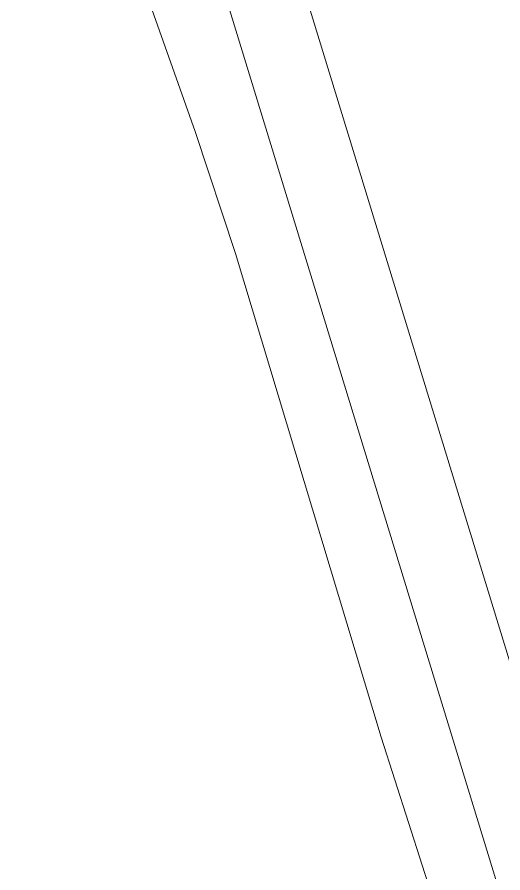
# Model space of a CAD drawing. Header units: metres. Extents: x 0 to 551036, y 0 to 1845929.
# Drawn here: x 547414.94 to 547427.55, y 1841889.98 to 1841912.22 of the extents above; entities that cross this region are included whole.
import ezdxf

# ---------------------------------------------------------------- set-up
doc = ezdxf.new("R2010")
doc.units = ezdxf.units.M
doc.header["$MEASUREMENT"] = 0
doc.linetypes.add('DGN Style 2', pattern=[126.567841, 75.940705, -50.627136])
for name, color, linetype, lineweight in [('_0', 7, 'Continuous', 0), ('C-TINN-BNDY', 7, 'Continuous', 0), ('Level 1', 7, 'Continuous', 0), ('Level 30', 7, 'Continuous', 0), ('Level 61', 7, 'Continuous', 0)]:
    doc.layers.add(name, color=color, linetype=linetype, lineweight=lineweight)

# ---------------------------------------------------------------- blocks, each defined once
blk = doc.blocks.new('Substation')
at = {"layer": 'Level 61', "color": 4, "elevation": 0, "flags": 128}
blk.add_lwpolyline([(3139659.324, 2123583.794), (3139659.324, 2123395.794), (3138439.324, 2123395.794), (3138439.324, 2124608.804), (3139659.324, 2124608.804), (3139659.324, 2123643.794)], dxfattribs=at)

msp = doc.modelspace()

# ---------------------------------------------------------------- linework, layer by layer
at = {"layer": 'C-TINN-BNDY', "color": 34, "linetype": 'Continuous', "lineweight": 13, "flags": 128}
msp.add_lwpolyline([(547426.87533, 1841885.74299), (547424.39502, 1841893.50052), (547420.61104, 1841906.07551), (547419.56166, 1841909.24463), (547414.92308, 1841922.35864)], dxfattribs=at)

# ---------------------------------------------------------------- next in the draw order: block references
at = {"layer": '_0', "xscale": 0.1, "yscale": 0.1, "zscale": 0.1, "rotation": 107.0123114188912}
msp.add_blockref('Substation', (842423.72785, 1603911.5666), dxfattribs=at)

# ---------------------------------------------------------------- next in the draw order: linework, layer by layer
at = {"layer": 'Level 1', "color": 7, "linetype": 'DGN Style 2', "flags": 128}
msp.add_lwpolyline([(547549.65226, 1841897.89963), (547515.12807, 1842010.73616), (547402.95994, 1841976.41657), (547437.48403, 1841863.58004), (547549.65226, 1841897.89963)], close=True, dxfattribs=at)
at = {"layer": 'Level 30', "color": 1, "flags": 128}
msp.add_lwpolyline([(547552.1499, 1841896.5723), (547516.4554, 1842013.2338), (547400.4623, 1841977.7439), (547436.1567, 1841861.0824), (547552.1499, 1841896.5723)], dxfattribs=at)

doc.saveas('drawing.dxf')
